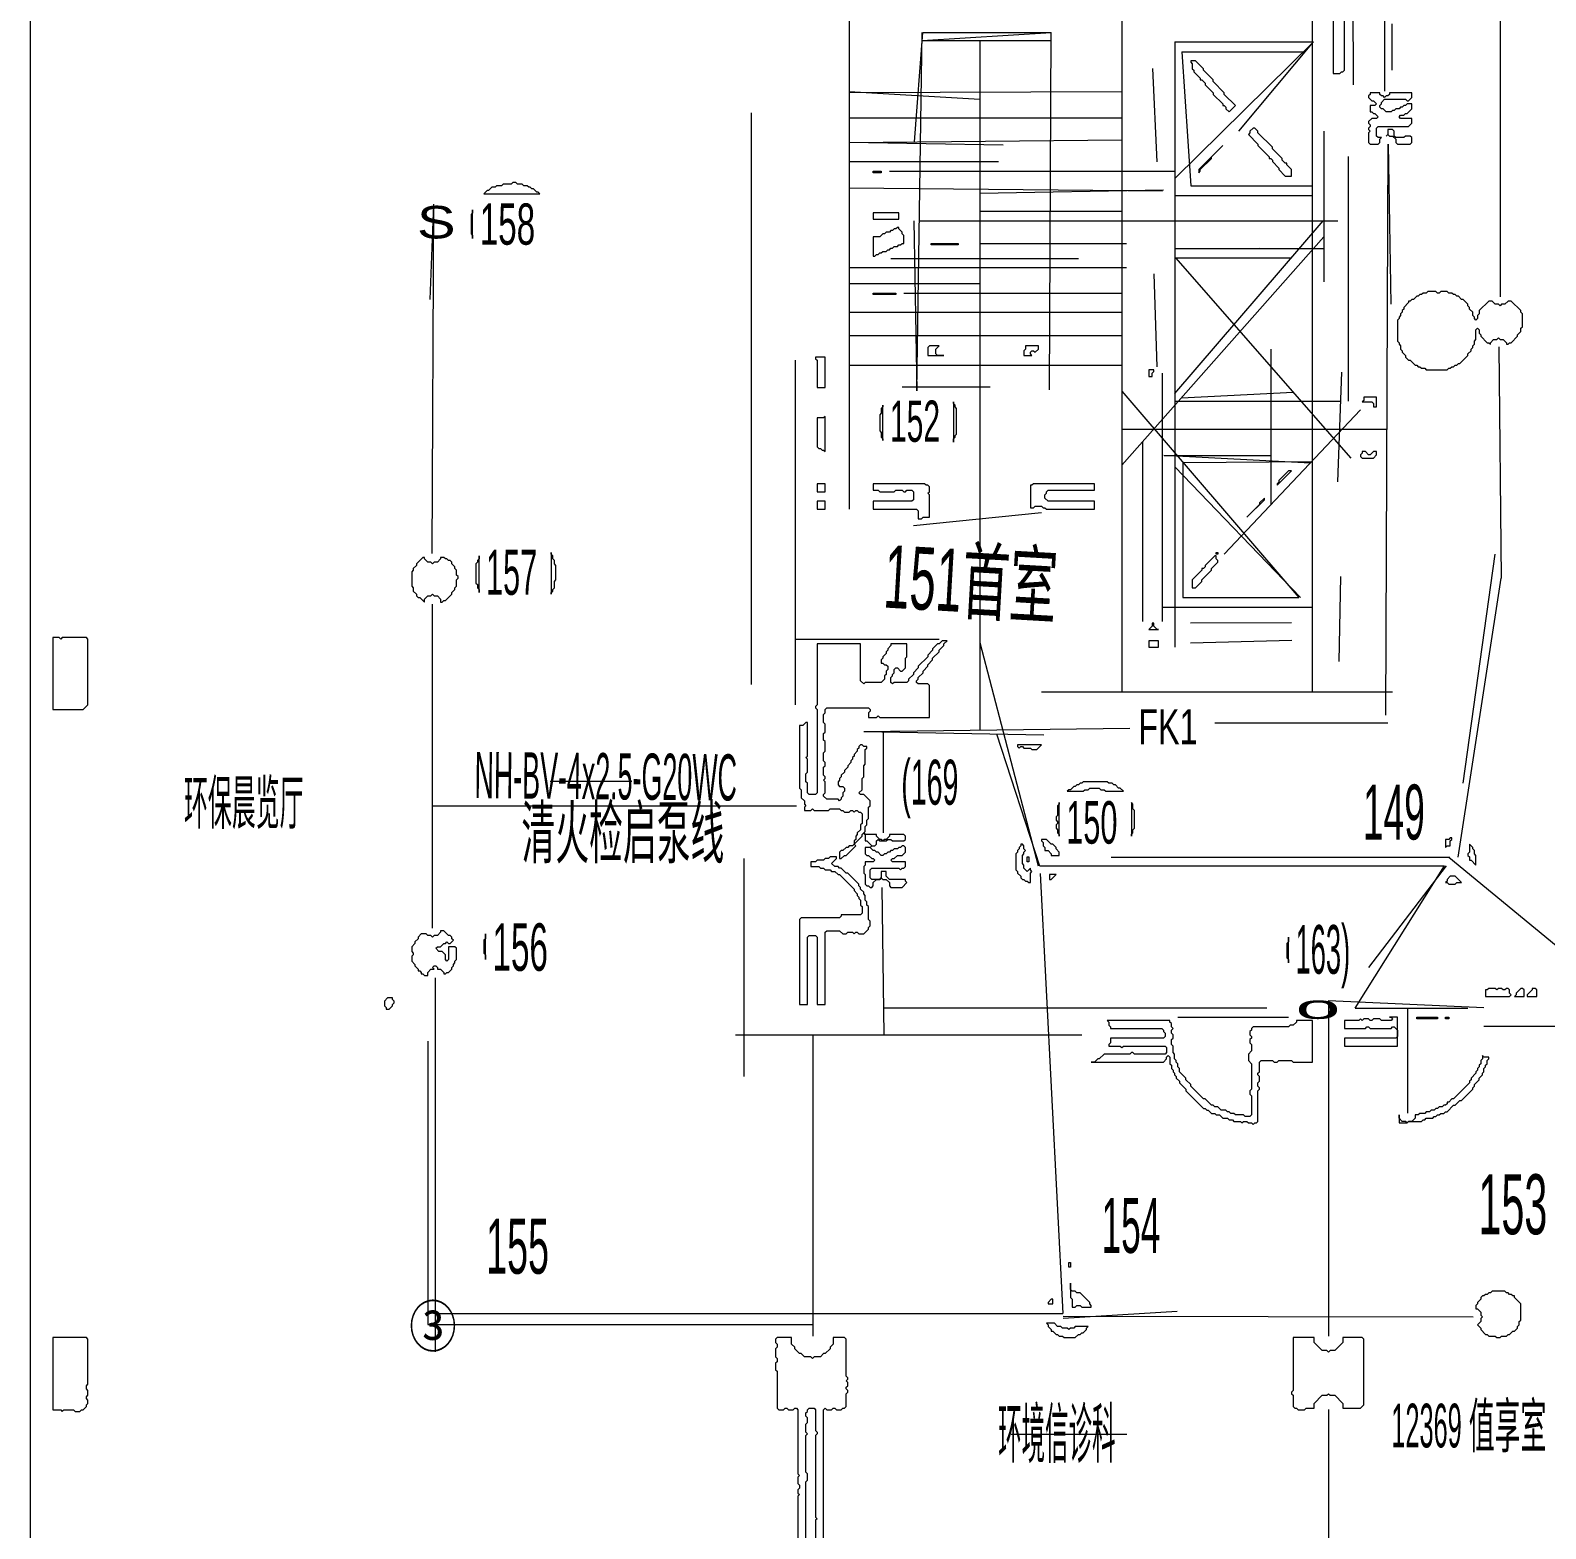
# Model space of a CAD drawing. Extents: x 6 to 4781, y 1 to 3386.
# Drawn here: x 790 to 1735, y 1130 to 2065 of the extents above; entities that cross this region are included whole.
import ezdxf

# ---------------------------------------------------------------- set-up
doc = ezdxf.new("R2010")
doc.units = 0
for name, color, linetype, lineweight in [('OCR_TEXT', 6, 'Continuous', 0), ('TRACE_CURVE', 3, 'Continuous', 0), ('TRACE_STRAIGHT', 5, 'Continuous', 0), ('TRACE_TEXT_SYMBOL', 6, 'Continuous', 0)]:
    doc.layers.add(name, color=color, linetype=linetype, lineweight=lineweight)
doc.styles.add('wqy-unicode', font='wqy-unicode.lff')

msp = doc.modelspace()

# ---------------------------------------------------------------- linework, layer by layer
at = {"layer": 'TRACE_CURVE', "color": 3}
for points in [[(1359, 1684), (1357, 1682), (1356, 1682), (1353, 1679), (1353, 1678), (1350, 1675), (1350, 1674), (1344, 1668), (1344, 1667), (1341, 1664), (1341, 1663), (1338, 1660), (1338, 1659), (1337, 1658), (1329, 1658), (1328, 1657), (1327, 1658), (1327, 1661), (1328, 1662), (1328, 1663), (1329, 1664), (1329, 1666), (1330, 1667), (1331, 1667), (1333, 1665), (1334, 1665), (1336, 1667), (1336, 1673), (1337, 1674), (1337, 1682), (1327, 1682), (1327, 1681), (1325, 1679), (1325, 1678), (1324, 1677), (1324, 1676), (1322, 1674), (1322, 1673), (1321, 1672), (1321, 1670), (1322, 1670), (1323, 1669), (1324, 1669), (1325, 1668), (1325, 1666), (1324, 1665), (1324, 1663), (1323, 1662), (1323, 1660), (1321, 1658), (1311, 1658), (1310, 1657), (1308, 1659), (1308, 1682), (1281, 1682), (1281, 1644), (1280, 1643), (1280, 1642), (1281, 1641), (1281, 1589), (1280, 1588), (1276, 1588), (1275, 1589), (1275, 1595)], [(1351, 1636), (1351, 1656), (1350, 1657), (1344, 1657), (1343, 1658), (1343, 1659), (1344, 1660), (1344, 1661), (1347, 1664), (1347, 1665), (1350, 1668), (1350, 1669), (1353, 1672), (1353, 1673), (1357, 1677), (1357, 1678), (1360, 1681), (1360, 1682), (1362, 1684), (1359, 1684)], [(1307, 1618), (1307, 1617), (1306, 1616), (1306, 1615), (1304, 1613), (1304, 1612), (1303, 1611), (1303, 1610), (1302, 1609), (1302, 1608), (1300, 1606), (1300, 1605), (1298, 1603), (1298, 1602), (1296, 1600), (1296, 1599), (1295, 1598), (1295, 1597), (1294, 1596), (1294, 1594), (1295, 1593), (1297, 1593), (1298, 1592), (1298, 1590), (1297, 1589), (1297, 1587), (1296, 1586), (1296, 1585), (1295, 1584), (1294, 1585), (1287, 1585), (1285, 1587), (1285, 1588), (1286, 1589), (1286, 1596), (1285, 1597), (1286, 1598), (1286, 1599), (1285, 1600), (1285, 1605), (1286, 1606), (1286, 1608), (1285, 1609), (1285, 1614), (1286, 1615), (1286, 1621), (1285, 1622), (1285, 1626), (1286, 1627), (1286, 1632), (1285, 1633), (1285, 1638), (1286, 1639), (1286, 1641), (1287, 1642), (1313, 1642), (1314, 1641), (1314, 1640), (1313, 1639), (1313, 1636), (1318, 1636), (1319, 1637), (1320, 1636), (1351, 1636)], [(1275, 1595), (1274, 1596), (1274, 1601), (1275, 1602), (1275, 1610), (1274, 1611), (1275, 1612), (1275, 1633), (1274, 1633), (1272, 1631), (1270, 1631), (1270, 1592), (1271, 1591), (1271, 1586), (1273, 1584), (1273, 1582), (1274, 1581), (1273, 1580), (1273, 1578), (1277, 1578), (1278, 1579), (1279, 1578), (1288, 1578), (1289, 1579), (1295, 1579), (1296, 1578), (1297, 1578), (1298, 1577), (1301, 1577), (1302, 1578), (1303, 1578), (1304, 1577), (1305, 1578), (1306, 1578), (1307, 1577), (1308, 1577), (1309, 1576), (1309, 1570), (1308, 1569), (1308, 1566), (1306, 1564), (1306, 1563), (1305, 1562), (1305, 1560), (1304, 1559), (1304, 1557), (1303, 1556), (1301, 1556), (1300, 1555), (1299, 1555), (1297, 1553), (1296, 1553), (1295, 1552), (1295, 1548), (1296, 1548), (1298, 1550), (1299, 1550), (1305, 1556), (1304, 1557), (1309, 1562), (1309, 1563), (1310, 1564), (1311, 1563), (1311, 1559)], [(1332, 1555), (1331, 1554), (1329, 1554), (1328, 1553), (1327, 1553), (1326, 1552), (1325, 1552), (1324, 1551), (1323, 1551), (1322, 1550), (1321, 1550), (1319, 1552), (1318, 1552), (1317, 1553), (1316, 1553), (1314, 1555), (1315, 1556), (1317, 1556), (1318, 1557), (1318, 1559), (1319, 1560), (1320, 1559), (1324, 1559), (1325, 1560), (1327, 1560), (1328, 1559), (1335, 1559), (1336, 1560), (1336, 1562), (1335, 1563), (1326, 1563), (1326, 1562), (1324, 1560), (1323, 1560), (1322, 1559), (1321, 1560), (1320, 1560), (1318, 1562), (1318, 1563), (1311, 1563), (1310, 1564), (1311, 1565), (1311, 1568), (1312, 1569), (1312, 1572), (1313, 1573), (1313, 1580), (1314, 1581), (1314, 1584), (1310, 1588), (1308, 1588), (1307, 1589), (1309, 1591), (1309, 1598), (1310, 1599), (1310, 1606), (1311, 1607), (1311, 1616), (1312, 1617), (1312, 1618), (1310, 1618), (1309, 1619), (1308, 1619), (1307, 1618)], [(1311, 1559), (1312, 1559), (1315, 1556), (1314, 1555), (1311, 1555), (1311, 1551), (1312, 1550), (1313, 1550), (1315, 1548), (1316, 1548), (1317, 1547), (1316, 1546), (1311, 1546), (1311, 1544), (1310, 1543), (1310, 1539), (1311, 1538), (1311, 1532), (1312, 1531), (1313, 1531), (1314, 1530), (1315, 1530), (1316, 1531), (1316, 1533), (1318, 1535), (1320, 1535), (1321, 1536), (1322, 1535), (1324, 1535), (1326, 1533), (1326, 1531), (1327, 1530), (1334, 1530), (1337, 1533), (1336, 1534), (1336, 1535), (1326, 1535), (1324, 1537), (1324, 1540), (1321, 1540), (1321, 1536), (1320, 1535), (1315, 1535), (1314, 1536), (1314, 1541), (1315, 1542), (1332, 1542), (1333, 1541), (1334, 1542), (1335, 1542), (1336, 1543), (1336, 1546), (1328, 1546), (1327, 1547), (1328, 1548), (1329, 1548), (1331, 1550), (1334, 1550), (1336, 1552), (1336, 1555), (1335, 1556), (1334, 1556), (1333, 1555), (1332, 1555)]]:
    msp.add_lwpolyline(points, dxfattribs=at)
at = {"layer": 'TRACE_STRAIGHT', "color": 5}
for p, q in [((1589.75, 2192), (1589.75, 1652)), ((1707.07, 2168.59), (1707.07, 1898.57)), ((1471, 2121), (1471, 1652)), ((790.04, 2117.43), (790.04, 1070.68)), ((1301, 2109.71), (1301, 1766)), ((1635, 2093), (1635, 2027)), ((1615.25, 2085), (1615.34, 2031)), ((1341.72, 1995.31), (1346.88, 2063.66)), ((1343.25, 1840), (1346.57, 2063.66)), ((1346.5, 2058.64), (1427, 2063.66)), ((1346.88, 2063.66), (1427, 2063.66)), ((1426.02, 1840.5), (1427, 2063.66)), ((1639.5, 2069), (1639.5, 2040)), ((1346.5, 2058.64), (1426.98, 2058.64)), ((1382.56, 2058.64), (1382.56, 1628.28)), ((1504.15, 2057.84), (1504.15, 1680)), ((1504.15, 1972.39), (1590.63, 2057.84)), ((1504.15, 2057.84), (1590.63, 2057.84)), ((1508.43, 2051.64), (1514.09, 1967.84)), ((1508.43, 2051.64), (1584.35, 2051.64)), ((1544, 2002), (1590.63, 2057.84)), ((1490.2, 2041.1), (1492.95, 1982.95)), ((1301, 2026.08), (1471, 2026.81)), ((1301, 2026.74), (1382.56, 2021.97)), ((1239.74, 2013.5), (1239.74, 1656.63)), ((1301, 2010.25), (1471, 2010.25)), ((1301, 1994.89), (1471, 1996.66)), ((1301, 1995.18), (1397, 1993.5)), ((1597, 2002), (1597, 1908)), ((1612.23, 1986.19), (1612.23, 1833.53)), ((1635.74, 1637.56), (1637.26, 1993.99)), ((1637.26, 1993.99), (1638.78, 1894.06)), ((1301, 1983), (1394, 1983)), ((1326, 1977), (1504.15, 1977)), ((1301, 1966.59), (1496.46, 1964.79)), ((1514.09, 1967.84), (1589.75, 1967.84)), ((1382.56, 1963.24), (1497.12, 1965.44)), ((1504.15, 1961.81), (1589.75, 1961.81)), ((1039.5, 1897), (1041.74, 1956.55)), ((1040.85, 1738.38), (1041.74, 1956.55)), ((1382.56, 1952), (1471, 1952)), ((1341.38, 1946), (1343.25, 1840)), ((1344.83, 1946), (1605.76, 1946)), ((1504.15, 1838.2), (1596.72, 1946)), ((1382.56, 1932), (1474, 1932)), ((1471, 1793.51), (1597, 1936.09)), ((1504.15, 1928.81), (1557, 1928.91)), ((1504.15, 1928.82), (1597, 1928.72)), ((1327, 1922.5), (1444, 1922.5)), ((1504.53, 1922.95), (1614, 1798)), ((1504.53, 1922.95), (1576.92, 1922.95)), ((1301, 1917), (1474, 1917)), ((1491.1, 1912.94), (1492.93, 1855.03)), ((1301, 1907), (1382.56, 1907)), ((1335, 1901), (1471, 1901)), ((1301, 1889), (1471, 1889)), ((1301, 1874.5), (1471, 1874.5)), ((1564, 1866), (1564, 1768.71)), ((1706.34, 1867.35), (1707.77, 1722.98)), ((1267.15, 1859.06), (1267.15, 1644.06)), ((1301, 1856), (1471, 1856)), ((1496.19, 1851), (1496.19, 1696)), ((1605.76, 1783.21), (1608.23, 1851.63)), ((1334, 1842.5), (1389, 1842.5)), ((1471, 1839.82), (1581.57, 1711.02)), ((1508.25, 1835.66), (1577.93, 1839.17)), ((1504.15, 1833.53), (1607.58, 1833.53)), ((1535, 1738), (1620, 1828)), ((1471, 1816), (1636.5, 1816)), ((1484, 1808.22), (1484, 1696)), ((1497.16, 1799.82), (1588.81, 1794.98)), ((1497.41, 1799.56), (1564.38, 1799.56)), ((1504.15, 1792.56), (1582.6, 1711.02)), ((1509.14, 1795.3), (1509.14, 1711.02)), ((1509.22, 1795.31), (1589.71, 1795.92)), ((1341, 1756), (1421, 1764)), ((1684, 1595), (1704, 1738)), ((1607.49, 1724.01), (1606.53, 1670.94)), ((1680.81, 1548.9), (1707.77, 1722.98)), ((1040.72, 1706.75), (1040.72, 1504.62)), ((1496.19, 1704.9), (1590.31, 1704.9)), ((1509.14, 1711.02), (1581.57, 1711.02)), ((1577, 1695.11), (1513.99, 1694.9)), ((1267.15, 1685), (1357, 1685)), ((1577.02, 1684.13), (1513.94, 1682.56)), ((1382.56, 1682.84), (1418.82, 1543.58)), ((1421, 1652), (1640, 1652)), ((1310.18, 1627.38), (1476.02, 1629.43)), ((1310.18, 1627.38), (1422.33, 1625.33)), ((1322.25, 1627.16), (1322.25, 1564)), ((1637, 1632.5), (1529, 1632.5)), ((1392.92, 1625.87), (1419.64, 1543.58)), ((1114.42, 1596.25), (1165.33, 1596.25)), ((1040.72, 1580.84), (1268.07, 1580.84)), ((1235.18, 1548), (1235.18, 1412)), ((1419.83, 1543.58), (1672.27, 1543.58)), ((1464.37, 1548.9), (1675.6, 1548.9)), ((1616.57, 1454.62), (1672.27, 1543.58)), ((1625.16, 1479.98), (1673.67, 1543.58)), ((1675.05, 1548.9), (1778.26, 1463.92)), ((1420.08, 1538.74), (1434.27, 1263.99)), ((1321.35, 1530), (1322.6, 1438)), ((1042.63, 1473.56), (1042.63, 1240.19)), ((1600.01, 1459.35), (1600.01, 1250)), ((1600.01, 1459.35), (1697, 1455)), ((1322.38, 1454.83), (1561.44, 1454.83)), ((1506, 1449), (1575, 1449)), ((1616.57, 1454.62), (1686.87, 1454.62)), ((1649.23, 1454.62), (1649.23, 1389.14)), ((1230, 1438), (1446, 1438)), ((1278.22, 1438), (1278.22, 1250)), ((1697, 1443.48), (3277.03, 1443.48)), ((1038.08, 1434), (1038.08, 1257.14)), ((1042.63, 1263.99), (1434.27, 1263.99)), ((1434.35, 1262.47), (1690.32, 1261.96)), ((1434.41, 1261.22), (1505.63, 1265.63)), ((1038.08, 1257.14), (1278.22, 1257.14)), ((1599.98, 1204.06), (1599.98, 1086.83)), ((1401.92, 1188.75), (1474.25, 1188.75))]:
    msp.add_line(p, q, dxfattribs=at)
at = {"layer": 'TRACE_TEXT_SYMBOL', "color": 6}
for points in [[(1603, 2085), (1603, 2038), (1607, 2038), (1608, 2039), (1609, 2039), (1610, 2040), (1610, 2085)], [(1514, 2046), (1514, 2045), (1515, 2044), (1515, 2041), (1516, 2040), (1516, 2039), (1520, 2035), (1520, 2034), (1521, 2034), (1523, 2032), (1523, 2031), (1528, 2026), (1528, 2025), (1534, 2019), (1534, 2018), (1535, 2018), (1536, 2017), (1536, 2016), (1538, 2014), (1542, 2018), (1535, 2025), (1535, 2026), (1528, 2033), (1528, 2034), (1522, 2040), (1522, 2041), (1517, 2046)], [(1553, 2004), (1551, 2002), (1551, 2001), (1550, 2000), (1556, 1994), (1556, 1993), (1563, 1986), (1563, 1985), (1564, 1985), (1565, 1984), (1565, 1983), (1569, 1979), (1569, 1978), (1573, 1974), (1577, 1974), (1577, 1978), (1574, 1981), (1574, 1982), (1573, 1982), (1571, 1984), (1571, 1985), (1565, 1991), (1565, 1992), (1556, 2001), (1556, 2002), (1554, 2004)], [(1637, 2003), (1637, 2000), (1636, 1999), (1637, 2000), (1638, 1999), (1640, 1999), (1642, 1997), (1642, 1995), (1643, 1994), (1651, 1994), (1652, 1995), (1652, 1998), (1651, 1999), (1648, 1999), (1647, 1998), (1642, 1998), (1641, 1999), (1641, 2002), (1640, 2003)], [(1534, 1993), (1519, 1978), (1519, 1976), (1520, 1977), (1520, 1978), (1527, 1985), (1527, 1986)], [(1316, 1977), (1321, 1977), (1321, 1976), (1316, 1976)], [(1091, 1970), (1090, 1969), (1085, 1969), (1084, 1968), (1081, 1968), (1080, 1967), (1078, 1967), (1076, 1965), (1075, 1965), (1073, 1963), (1108, 1963), (1107, 1964), (1106, 1964), (1104, 1966), (1103, 1966), (1102, 1967), (1101, 1967), (1100, 1968), (1098, 1968), (1097, 1969), (1094, 1969), (1093, 1970)], [(1066, 1953), (1066, 1951), (1065, 1950), (1065, 1938), (1066, 1937), (1066, 1935)], [(1316, 1951), (1316, 1947), (1332, 1947), (1332, 1951)], [(1331, 1942), (1330, 1941), (1329, 1941), (1328, 1940), (1327, 1940), (1326, 1939), (1324, 1939), (1323, 1938), (1322, 1938), (1320, 1936), (1316, 1936), (1316, 1924), (1317, 1924), (1318, 1925), (1319, 1925), (1320, 1926), (1321, 1926), (1322, 1927), (1324, 1927), (1325, 1928), (1326, 1928), (1327, 1929), (1328, 1929), (1329, 1930), (1331, 1930), (1332, 1931), (1333, 1931), (1334, 1932), (1335, 1932), (1335, 1937), (1334, 1938), (1334, 1939), (1332, 1941), (1332, 1942)], [(1352, 1932), (1369, 1932), (1369, 1931), (1352, 1931)], [(1316, 1901), (1330, 1901), (1330, 1900), (1316, 1900)], [(1351, 1868), (1350, 1867), (1350, 1862), (1360, 1862), (1356, 1862), (1355, 1863), (1355, 1866), (1357, 1868)], [(1411, 1868), (1411, 1866), (1410, 1865), (1410, 1862), (1415, 1862), (1414, 1863), (1414, 1864), (1415, 1865), (1416, 1865), (1417, 1864), (1419, 1866), (1419, 1868)], [(1280, 1861), (1280, 1860), (1281, 1859), (1281, 1842), (1286, 1842), (1286, 1861)], [(1488, 1853), (1488, 1849), (1490, 1849), (1490, 1851), (1491, 1852), (1491, 1853)], [(1622, 1836), (1622, 1834), (1621, 1833), (1627, 1833), (1628, 1832), (1628, 1830), (1630, 1830), (1630, 1836)], [(1322, 1831), (1322, 1830), (1321, 1829), (1321, 1826), (1320, 1825), (1320, 1815), (1321, 1814), (1321, 1811), (1322, 1810), (1322, 1809)], [(1366, 1833), (1366, 1808), (1366, 1810), (1367, 1811), (1367, 1812), (1368, 1813), (1368, 1829), (1367, 1830), (1367, 1831), (1366, 1832)], [(1286, 1824), (1285, 1823), (1281, 1823), (1281, 1805), (1282, 1804), (1283, 1804), (1284, 1803), (1285, 1803), (1286, 1802)], [(1621, 1802), (1621, 1801), (1620, 1800), (1620, 1799), (1621, 1798), (1628, 1798), (1630, 1800), (1630, 1802), (1628, 1802), (1626, 1800), (1625, 1800), (1623, 1802)], [(1575, 1790), (1569, 1784), (1569, 1783), (1568, 1782), (1568, 1781), (1577, 1790)], [(1281, 1782), (1281, 1777), (1286, 1777), (1286, 1782)], [(1316, 1782), (1316, 1778), (1319, 1778), (1320, 1777), (1329, 1777), (1330, 1778), (1334, 1778), (1335, 1777), (1336, 1777), (1337, 1778), (1340, 1778), (1341, 1777), (1341, 1772), (1340, 1771), (1316, 1771), (1316, 1766), (1343, 1766), (1344, 1765), (1344, 1760), (1346, 1760), (1347, 1761), (1351, 1761), (1351, 1775), (1350, 1776), (1351, 1777), (1351, 1780), (1350, 1781), (1349, 1781), (1348, 1782)], [(1416, 1782), (1415, 1781), (1414, 1781), (1414, 1767), (1416, 1767), (1417, 1768), (1421, 1768), (1422, 1767), (1423, 1767), (1424, 1766), (1454, 1766), (1454, 1771), (1425, 1771), (1423, 1773), (1423, 1775), (1424, 1776), (1424, 1777), (1425, 1778), (1454, 1778), (1454, 1782)], [(1281, 1771), (1281, 1766), (1286, 1766), (1286, 1771)], [(1560, 1773), (1557, 1770), (1557, 1769), (1549, 1761), (1560, 1772)], [(1035, 1736), (1031, 1732), (1031, 1731), (1029, 1729), (1029, 1728), (1028, 1727), (1028, 1718), (1029, 1717), (1029, 1715), (1031, 1713), (1031, 1712), (1032, 1711), (1033, 1711), (1036, 1708), (1036, 1710), (1038, 1712), (1040, 1712), (1041, 1713), (1042, 1712), (1044, 1712), (1046, 1710), (1046, 1708), (1047, 1708), (1048, 1709), (1049, 1709), (1053, 1713), (1053, 1714), (1055, 1716), (1055, 1717), (1056, 1718), (1056, 1722), (1057, 1723), (1057, 1724), (1056, 1725), (1056, 1728), (1055, 1729), (1055, 1730), (1053, 1732), (1053, 1733), (1052, 1734), (1051, 1734), (1050, 1735), (1049, 1735), (1048, 1736), (1046, 1736), (1046, 1735), (1044, 1733), (1042, 1733), (1041, 1732), (1040, 1733), (1038, 1733), (1036, 1735), (1036, 1736)], [(1070, 1737), (1070, 1735), (1069, 1734), (1069, 1733), (1068, 1732), (1068, 1720), (1069, 1719), (1069, 1717), (1070, 1716), (1070, 1714)], [(1115, 1739), (1115, 1713), (1115, 1714), (1116, 1715), (1116, 1716), (1117, 1717), (1117, 1721), (1118, 1722), (1118, 1731), (1117, 1732), (1117, 1734), (1116, 1735), (1116, 1737), (1115, 1738)], [(1529, 1737), (1523, 1731), (1523, 1730), (1522, 1729), (1521, 1729), (1521, 1728), (1515, 1722), (1515, 1717), (1517, 1717), (1521, 1721), (1521, 1722), (1527, 1728), (1527, 1729), (1531, 1733), (1531, 1734), (1530, 1735), (1530, 1737)], [(1530, 1739), (1531, 1739), (1531, 1738), (1530, 1738)], [(1490, 1695), (1490, 1693), (1488, 1691), (1494, 1691), (1493, 1691), (1491, 1693), (1491, 1695)], [(804, 1686), (804, 1641), (823, 1641), (826, 1644), (826, 1685), (825, 1686), (810, 1686), (809, 1685), (808, 1686)], [(1488, 1684), (1488, 1680), (1494, 1680), (1494, 1684)], [(1406, 1619), (1406, 1618), (1407, 1617), (1408, 1618), (1409, 1618), (1410, 1617), (1414, 1617), (1415, 1616), (1418, 1616), (1421, 1619)], [(1447, 1596), (1446, 1595), (1445, 1595), (1444, 1594), (1443, 1594), (1442, 1593), (1441, 1593), (1439, 1591), (1438, 1591), (1437, 1590), (1447, 1590), (1448, 1591), (1450, 1591), (1451, 1592), (1457, 1592), (1458, 1591), (1460, 1591), (1461, 1590), (1472, 1590), (1470, 1592), (1469, 1592), (1467, 1594), (1466, 1594), (1465, 1595), (1463, 1595), (1462, 1596)], [(1432, 1583), (1432, 1582), (1431, 1581), (1431, 1575), (1430, 1574), (1430, 1572), (1431, 1571), (1431, 1570), (1430, 1569), (1430, 1567), (1431, 1566), (1431, 1564), (1432, 1563), (1432, 1562)], [(1477, 1583), (1477, 1562), (1477, 1563), (1478, 1564), (1478, 1566), (1479, 1567), (1479, 1578), (1478, 1579), (1478, 1582)], [(1676, 1561), (1675, 1560), (1673, 1560), (1673, 1555), (1674, 1556), (1676, 1556), (1676, 1559), (1677, 1560), (1677, 1561)], [(1408, 1557), (1408, 1556), (1407, 1555), (1407, 1554), (1406, 1553), (1406, 1552), (1405, 1551), (1405, 1541), (1406, 1540), (1406, 1539), (1408, 1537), (1408, 1536), (1409, 1535), (1410, 1535), (1411, 1534), (1412, 1534), (1413, 1533), (1414, 1533), (1414, 1539), (1415, 1540), (1414, 1541), (1414, 1542), (1412, 1540), (1410, 1542), (1410, 1544), (1409, 1545), (1409, 1550), (1410, 1551), (1410, 1552), (1411, 1553), (1410, 1554), (1410, 1556), (1409, 1557)], [(1421, 1560), (1421, 1559), (1422, 1558), (1422, 1556), (1423, 1555), (1423, 1553), (1425, 1553), (1427, 1551), (1427, 1550), (1432, 1550), (1432, 1552), (1430, 1554), (1430, 1555), (1428, 1557), (1427, 1557), (1424, 1560)], [(1688, 1557), (1688, 1552), (1687, 1551), (1687, 1550), (1688, 1549), (1688, 1547), (1689, 1547), (1692, 1544), (1692, 1550), (1691, 1551), (1691, 1553), (1690, 1554), (1690, 1555)], [(1412, 1549), (1413, 1549), (1413, 1546), (1412, 1546)], [(1426, 1538), (1426, 1535), (1427, 1535), (1430, 1538)], [(1676, 1537), (1674, 1535), (1674, 1534), (1673, 1533), (1674, 1533), (1675, 1532), (1679, 1532), (1680, 1533), (1683, 1533), (1679, 1537)], [(1074, 1501), (1074, 1498), (1073, 1497), (1073, 1489), (1074, 1488), (1074, 1485)], [(1575, 1499), (1575, 1496), (1574, 1495), (1574, 1486), (1575, 1485), (1575, 1483)], [(1700, 1467), (1699, 1466), (1698, 1466), (1698, 1462), (1713, 1462), (1714, 1463), (1713, 1464), (1713, 1466), (1712, 1467), (1711, 1467), (1710, 1466), (1709, 1466), (1708, 1467), (1706, 1467), (1705, 1466), (1704, 1467)], [(1720, 1467), (1717, 1464), (1717, 1463), (1716, 1462), (1722, 1462), (1722, 1466), (1721, 1467)], [(1727, 1467), (1727, 1466), (1724, 1463), (1724, 1462), (1730, 1462), (1730, 1466), (1729, 1467)], [(1013, 1461), (1011, 1459), (1011, 1456), (1012, 1455), (1012, 1454), (1014, 1454), (1016, 1456), (1016, 1457), (1017, 1458), (1017, 1459), (1016, 1460), (1016, 1461)], [(1638, 1449), (1639, 1449), (1640, 1448), (1639, 1447), (1633, 1447), (1632, 1448), (1628, 1448), (1627, 1447), (1626, 1447), (1625, 1448), (1622, 1448), (1621, 1447), (1620, 1448), (1619, 1447), (1610, 1447), (1610, 1442), (1623, 1442), (1624, 1443), (1625, 1443), (1626, 1442), (1639, 1442), (1640, 1443), (1641, 1443), (1643, 1441), (1643, 1437), (1642, 1436), (1610, 1436), (1610, 1431), (1643, 1431), (1643, 1449)], [(1655, 1449), (1668, 1449), (1668, 1448), (1655, 1448)], [(1673, 1449), (1675, 1449), (1675, 1448), (1673, 1448)], [(1438, 1296), (1439, 1296), (1439, 1293), (1438, 1293)], [(1439, 1283), (1439, 1274), (1440, 1273), (1440, 1268), (1442, 1268), (1443, 1269), (1445, 1269), (1446, 1268), (1452, 1268), (1452, 1269), (1451, 1270), (1451, 1271), (1445, 1277), (1443, 1277), (1442, 1278), (1440, 1278), (1439, 1279)], [(1702, 1278), (1701, 1277), (1700, 1277), (1699, 1276), (1698, 1276), (1697, 1275), (1696, 1275), (1695, 1274), (1695, 1273), (1693, 1271), (1693, 1270), (1692, 1269), (1692, 1267), (1693, 1267), (1695, 1265), (1695, 1263), (1696, 1262), (1695, 1261), (1695, 1259), (1693, 1257), (1695, 1255), (1695, 1254), (1698, 1251), (1699, 1251), (1700, 1250), (1704, 1250), (1705, 1249), (1707, 1249), (1708, 1250), (1711, 1250), (1712, 1251), (1713, 1251), (1715, 1253), (1716, 1253), (1718, 1255), (1718, 1256), (1719, 1257), (1719, 1259), (1720, 1260), (1720, 1270), (1716, 1274), (1716, 1275), (1715, 1275), (1714, 1276), (1713, 1276), (1712, 1277), (1711, 1277), (1710, 1278)], [(1427, 1273), (1425, 1271), (1425, 1270), (1428, 1270), (1428, 1273)], [(1424, 1258), (1425, 1257), (1425, 1256), (1427, 1254), (1427, 1253), (1428, 1253), (1430, 1251), (1431, 1251), (1432, 1250), (1434, 1250), (1435, 1249), (1442, 1249), (1444, 1251), (1445, 1251), (1446, 1252), (1447, 1252), (1449, 1254), (1449, 1255), (1450, 1256), (1442, 1256), (1441, 1255), (1439, 1255), (1438, 1254), (1437, 1255), (1434, 1255), (1433, 1256), (1431, 1256), (1429, 1258)], [(804, 1249), (804, 1204), (809, 1204), (810, 1203), (811, 1204), (817, 1204), (818, 1203), (821, 1203), (822, 1204), (823, 1204), (825, 1206), (825, 1207), (826, 1208), (826, 1210), (825, 1211), (825, 1212), (826, 1213), (826, 1216), (825, 1217), (825, 1219), (826, 1220), (826, 1248), (825, 1249)], [(1578, 1249), (1578, 1216), (1577, 1215), (1577, 1214), (1578, 1213), (1578, 1206), (1579, 1205), (1580, 1205), (1581, 1204), (1585, 1204), (1586, 1205), (1591, 1205), (1591, 1208), (1596, 1213), (1599, 1213), (1600, 1214), (1601, 1213), (1604, 1213), (1609, 1208), (1609, 1205), (1620, 1205), (1622, 1207), (1622, 1248), (1621, 1249), (1609, 1249), (1609, 1246), (1604, 1241), (1601, 1241), (1600, 1240), (1599, 1241), (1596, 1241), (1591, 1246), (1591, 1249)]]:
    msp.add_lwpolyline(points, close=True, dxfattribs=at)
for points in [[(1626, 2026), (1626, 2025), (1625, 2024), (1625, 2023), (1627, 2021), (1628, 2021), (1630, 2019), (1629, 2018), (1626, 2018), (1626, 2014), (1627, 2014), (1628, 2013), (1629, 2013), (1631, 2011), (1630, 2010), (1627, 2010), (1625, 2008), (1625, 2007), (1626, 2006), (1626, 2005), (1625, 2004), (1625, 2003), (1626, 2002), (1625, 2001), (1625, 1995), (1626, 1994), (1631, 1994), (1632, 1995), (1632, 1997), (1633, 1998), (1631, 1998), (1630, 1999), (1630, 2004), (1631, 2005), (1650, 2005), (1652, 2007), (1652, 2010), (1645, 2010), (1644, 2011), (1645, 2012), (1647, 2012), (1648, 2013), (1649, 2013), (1652, 2016), (1652, 2019), (1649, 2019), (1648, 2018), (1647, 2018), (1646, 2017), (1645, 2017), (1644, 2016), (1642, 2016), (1641, 2015), (1640, 2015), (1639, 2014), (1636, 2014), (1634, 2016), (1633, 2016), (1632, 2017), (1632, 2018), (1633, 2019), (1633, 2020), (1635, 2022), (1648, 2022)], [(1648, 2022), (1649, 2021), (1650, 2021), (1652, 2023), (1652, 2026), (1638, 2026), (1638, 2025), (1637, 2024), (1636, 2024), (1635, 2023), (1634, 2024), (1633, 2024), (1632, 2025), (1632, 2026), (1626, 2026)], [(1662, 1902), (1661, 1901), (1659, 1901), (1658, 1900), (1657, 1900), (1656, 1899), (1655, 1899), (1653, 1897), (1652, 1897), (1651, 1896), (1650, 1896), (1650, 1895), (1647, 1892), (1647, 1891), (1646, 1890), (1646, 1889), (1645, 1888), (1645, 1887), (1644, 1886), (1644, 1885), (1643, 1884), (1643, 1871), (1644, 1870), (1644, 1869), (1645, 1868), (1645, 1866), (1646, 1865), (1646, 1864), (1648, 1862), (1648, 1861), (1650, 1859), (1651, 1859), (1654, 1856), (1655, 1856), (1656, 1855), (1657, 1855), (1658, 1854), (1660, 1854), (1661, 1853), (1674, 1853), (1675, 1854), (1676, 1854), (1677, 1855), (1678, 1855), (1679, 1856), (1680, 1856), (1681, 1857), (1682, 1857), (1687, 1862), (1687, 1863), (1689, 1865), (1689, 1866), (1690, 1867), (1690, 1868), (1691, 1869), (1691, 1871), (1692, 1872), (1692, 1878), (1693, 1879), (1694, 1878), (1694, 1876), (1695, 1875), (1695, 1874), (1699, 1870)], [(1699, 1870), (1700, 1870), (1701, 1869), (1701, 1870), (1703, 1872), (1705, 1872), (1706, 1873), (1707, 1872), (1709, 1872), (1711, 1870), (1711, 1869), (1712, 1869), (1713, 1870), (1714, 1870), (1718, 1874), (1718, 1875), (1720, 1877), (1720, 1879), (1721, 1880), (1721, 1888), (1720, 1889), (1720, 1890), (1714, 1896), (1712, 1896), (1710, 1894), (1708, 1894), (1707, 1893), (1706, 1894), (1704, 1894), (1702, 1896), (1700, 1896), (1694, 1890), (1694, 1888), (1693, 1887), (1693, 1885), (1692, 1884), (1691, 1885), (1691, 1886), (1690, 1887), (1690, 1889), (1688, 1891), (1688, 1892), (1687, 1893), (1687, 1894), (1684, 1897), (1683, 1897), (1681, 1899), (1680, 1899), (1679, 1900), (1678, 1900), (1677, 1901), (1675, 1901), (1674, 1902), (1670, 1902), (1669, 1901), (1668, 1901), (1667, 1902), (1662, 1902)], [(1289, 1549), (1288, 1548), (1286, 1548), (1285, 1547), (1281, 1547), (1280, 1546), (1277, 1546), (1277, 1543), (1282, 1543), (1283, 1542), (1285, 1542), (1286, 1541), (1289, 1541), (1290, 1540), (1292, 1540), (1294, 1538), (1295, 1538), (1304, 1529), (1304, 1528), (1306, 1526), (1306, 1525), (1307, 1524), (1307, 1523), (1308, 1522), (1308, 1519), (1309, 1518), (1309, 1514), (1308, 1513), (1296, 1513), (1296, 1512), (1295, 1511), (1271, 1511), (1270, 1510), (1270, 1457), (1275, 1457), (1275, 1499), (1276, 1500), (1280, 1500), (1281, 1499), (1281, 1457), (1286, 1457), (1286, 1502), (1287, 1503), (1295, 1503), (1297, 1501), (1299, 1501), (1300, 1502), (1303, 1502), (1304, 1501), (1305, 1502), (1306, 1502), (1307, 1501), (1310, 1501), (1313, 1504), (1313, 1505), (1314, 1506), (1314, 1509), (1313, 1510), (1313, 1518), (1312, 1519), (1312, 1521), (1311, 1522), (1311, 1525), (1310, 1526)], [(1310, 1526), (1310, 1527), (1308, 1529), (1308, 1530), (1307, 1531), (1307, 1532), (1300, 1539), (1299, 1539), (1296, 1542), (1295, 1542), (1294, 1543), (1292, 1543), (1290, 1545), (1293, 1548), (1293, 1549), (1289, 1549)], [(1046, 1503), (1046, 1502), (1044, 1500), (1042, 1500), (1041, 1499), (1040, 1500), (1038, 1500), (1037, 1501), (1034, 1501), (1032, 1499), (1032, 1498), (1030, 1496), (1030, 1495), (1028, 1493), (1028, 1490), (1029, 1489), (1029, 1488), (1028, 1487), (1028, 1484), (1030, 1482), (1030, 1481), (1032, 1479), (1032, 1478), (1033, 1478), (1034, 1477), (1034, 1476), (1035, 1476), (1036, 1475), (1038, 1475), (1038, 1477), (1040, 1479), (1042, 1479), (1041, 1480), (1042, 1481), (1043, 1481), (1044, 1480), (1044, 1479), (1046, 1479), (1048, 1477), (1048, 1476), (1049, 1476), (1050, 1477), (1051, 1477), (1053, 1479), (1053, 1480), (1054, 1481), (1054, 1482), (1055, 1483), (1055, 1484), (1056, 1485), (1056, 1492), (1055, 1493), (1051, 1493), (1051, 1485), (1050, 1484), (1049, 1485), (1049, 1488), (1047, 1490), (1045, 1490), (1043, 1492), (1044, 1493), (1046, 1493), (1048, 1495), (1049, 1495)], [(1049, 1495), (1050, 1496), (1051, 1495), (1052, 1495), (1054, 1497), (1053, 1498), (1053, 1499), (1052, 1500), (1051, 1500), (1048, 1503), (1046, 1503)], [(1462, 1447), (1463, 1446), (1463, 1444), (1464, 1443), (1464, 1442), (1496, 1442), (1497, 1441), (1497, 1440), (1498, 1439), (1498, 1437), (1497, 1436), (1464, 1436), (1464, 1433), (1463, 1432), (1463, 1431), (1470, 1431), (1471, 1430), (1472, 1431), (1498, 1431), (1499, 1430), (1499, 1427), (1498, 1426), (1479, 1426), (1478, 1427), (1477, 1427), (1476, 1426), (1460, 1426), (1457, 1423), (1456, 1423), (1454, 1421), (1452, 1421), (1497, 1421), (1499, 1423), (1499, 1424), (1500, 1425), (1501, 1424), (1501, 1420), (1502, 1419), (1502, 1417), (1503, 1416), (1503, 1415), (1504, 1414), (1504, 1413), (1505, 1412), (1505, 1411), (1507, 1409), (1507, 1408), (1511, 1404), (1511, 1403), (1522, 1392), (1523, 1392), (1524, 1391), (1525, 1391), (1527, 1389), (1529, 1389), (1530, 1388), (1532, 1388), (1534, 1386), (1537, 1386), (1538, 1385), (1540, 1385), (1541, 1384), (1545, 1384), (1546, 1383)], [(1531, 1393), (1529, 1393), (1528, 1394), (1527, 1394), (1523, 1398), (1522, 1398), (1514, 1406), (1514, 1407), (1511, 1410), (1511, 1411), (1507, 1415), (1507, 1417), (1506, 1418), (1506, 1420), (1505, 1421), (1505, 1422), (1504, 1423), (1504, 1426), (1503, 1427), (1503, 1431), (1502, 1432), (1502, 1435), (1503, 1436), (1503, 1438), (1502, 1439), (1502, 1441), (1503, 1442), (1502, 1443), (1502, 1445), (1501, 1446), (1501, 1447), (1462, 1447)], [(1546, 1383), (1547, 1384), (1549, 1384), (1550, 1383), (1552, 1383), (1553, 1382), (1554, 1383), (1555, 1383), (1556, 1384), (1556, 1403), (1557, 1404), (1557, 1405), (1556, 1406), (1556, 1408), (1557, 1409), (1557, 1412), (1556, 1413), (1556, 1414), (1557, 1415), (1557, 1421), (1558, 1422), (1565, 1422), (1566, 1421), (1568, 1421), (1569, 1422), (1577, 1422), (1578, 1421), (1590, 1421), (1590, 1447), (1580, 1447), (1580, 1446), (1578, 1444), (1576, 1444), (1575, 1443), (1553, 1443), (1552, 1442), (1552, 1441), (1551, 1440), (1551, 1438), (1552, 1437), (1552, 1436), (1551, 1435), (1551, 1433), (1552, 1432), (1552, 1428), (1550, 1426), (1550, 1422), (1552, 1420), (1552, 1404), (1551, 1403), (1551, 1401), (1552, 1400), (1552, 1388), (1551, 1387), (1548, 1387), (1547, 1388), (1542, 1388), (1541, 1389), (1539, 1389), (1538, 1390), (1537, 1390), (1536, 1391), (1533, 1391), (1531, 1393)], [(1696, 1425), (1696, 1423), (1695, 1422), (1695, 1420), (1694, 1419), (1694, 1418), (1693, 1417), (1693, 1416), (1692, 1415), (1692, 1414), (1689, 1411), (1689, 1410), (1688, 1409), (1688, 1408), (1678, 1398), (1677, 1398), (1675, 1396), (1674, 1396), (1674, 1395), (1673, 1394), (1672, 1394), (1671, 1393), (1669, 1393), (1668, 1392), (1667, 1392), (1666, 1391), (1664, 1391), (1663, 1390), (1661, 1390), (1660, 1389), (1657, 1389), (1656, 1388), (1654, 1388), (1654, 1386), (1652, 1384), (1650, 1384), (1649, 1383), (1648, 1384), (1646, 1384), (1644, 1386), (1644, 1388), (1644, 1383), (1649, 1383), (1650, 1384), (1658, 1384), (1659, 1385), (1660, 1385), (1661, 1386), (1665, 1386), (1666, 1387), (1667, 1387), (1668, 1388), (1669, 1388), (1670, 1389), (1672, 1389), (1673, 1390), (1674, 1390), (1678, 1394), (1679, 1394), (1682, 1397), (1683, 1397), (1690, 1404), (1690, 1405), (1691, 1406)], [(1691, 1406), (1691, 1407), (1694, 1410), (1694, 1411), (1696, 1413), (1696, 1414), (1697, 1415), (1697, 1417), (1698, 1418), (1698, 1419), (1699, 1420), (1699, 1422), (1700, 1423), (1700, 1424), (1697, 1424), (1696, 1425)], [(1256, 1249), (1255, 1248), (1255, 1246), (1256, 1245), (1256, 1243), (1255, 1242), (1255, 1237), (1256, 1236), (1256, 1234), (1255, 1233), (1255, 1229), (1256, 1228), (1256, 1205), (1257, 1204), (1260, 1204), (1261, 1205), (1262, 1205), (1263, 1204), (1266, 1204), (1267, 1205), (1268, 1205), (1269, 1204), (1269, 1164), (1270, 1163), (1269, 1162), (1269, 1158), (1270, 1157), (1270, 1155), (1269, 1154), (1269, 1152), (1270, 1151), (1269, 1150), (1269, 1101)], [(1290, 1204), (1291, 1205), (1292, 1205), (1293, 1204), (1296, 1204), (1297, 1205), (1298, 1205), (1299, 1206), (1299, 1214), (1300, 1215), (1300, 1216), (1299, 1217), (1299, 1218), (1300, 1219), (1300, 1221), (1299, 1222), (1300, 1223), (1300, 1224), (1299, 1225), (1299, 1248), (1298, 1249), (1291, 1249), (1291, 1245), (1289, 1243), (1289, 1242), (1286, 1239), (1285, 1239), (1283, 1237), (1279, 1237), (1278, 1236), (1277, 1237), (1273, 1237), (1271, 1239), (1270, 1239), (1267, 1242), (1267, 1243), (1265, 1245), (1265, 1249), (1256, 1249)], [(1274, 1101), (1274, 1159), (1275, 1160), (1275, 1164), (1274, 1165), (1274, 1188), (1275, 1189), (1274, 1190), (1274, 1195), (1275, 1196), (1275, 1199), (1274, 1200), (1274, 1202), (1275, 1203), (1275, 1204), (1276, 1205), (1279, 1205), (1280, 1204), (1280, 1191), (1281, 1190), (1281, 1189), (1280, 1188), (1280, 1137), (1281, 1136), (1280, 1135), (1280, 1101)], [(1285, 1101), (1285, 1204), (1286, 1205), (1287, 1204), (1290, 1204)]]:
    msp.add_lwpolyline(points, dxfattribs=at)

# ---------------------------------------------------------------- texts
at = {"layer": 'OCR_TEXT', "color": 6, "style": 'wqy-unicode'}
for s, height, width, p in [('158', 25.74, 0.602959, (1070.41, 1931.17)), ('S', 20.28, 1.334387, (1031.27, 1935.08)), ('152', 25.74, 0.544835, (1326.37, 1808.17)), ('157', 28.08, 0.509211, (1074.38, 1712.64)), ('FK1', 21.84, 0.687983, (1481.4, 1619.39)), ('(169', 28.08, 0.474039, (1333.46, 1581.64)), ('环保晨览厅', 27.3, 0.400806, (885.89, 1569.49)), ('149', 34.32, 0.504526, (1621.48, 1559.9)), ('清火检启泵线', 31.98, 0.483403, (1096.5, 1548.43)), ('150', 26.52, 0.539855, (1436.38, 1557.33)), ('156', 29.64, 0.522949, (1078.41, 1477.96)), ('163)', 30.42, 0.418412, (1579.44, 1476.12)), ('o', 14.82, 2.547807, (1579.39, 1447.98)), ('153', 37.44, 0.514757, (1693.51, 1313.53)), ('154', 34.32, 0.477682, (1458.45, 1301.9)), ('155', 34.32, 0.511983, (1074.46, 1288.9)), ('③', 25.74, 0.849344, (1026.32, 1243.17)), ('12369 值享室', 27.3, 0.432922, (1639.18, 1180.49)), ('环境信诊科', 30.42, 0.352951, (1393.88, 1174.12))]:
    msp.add_text(s, height=height, dxfattribs=dict(at, width=width)).set_placement(p)
for s, height, rotation, width, p in [('151首室', 39.07, -3.28386, 0.558319, (1321.69, 1704.77)), ('NH-BV-4x2.5-G20WC', 28.86, -0.55625, 0.433813, (1067.06, 1585.78))]:
    msp.add_text(s, height=height, rotation=rotation, dxfattribs=dict(at, width=width)).set_placement(p)

doc.saveas('drawing.dxf')
